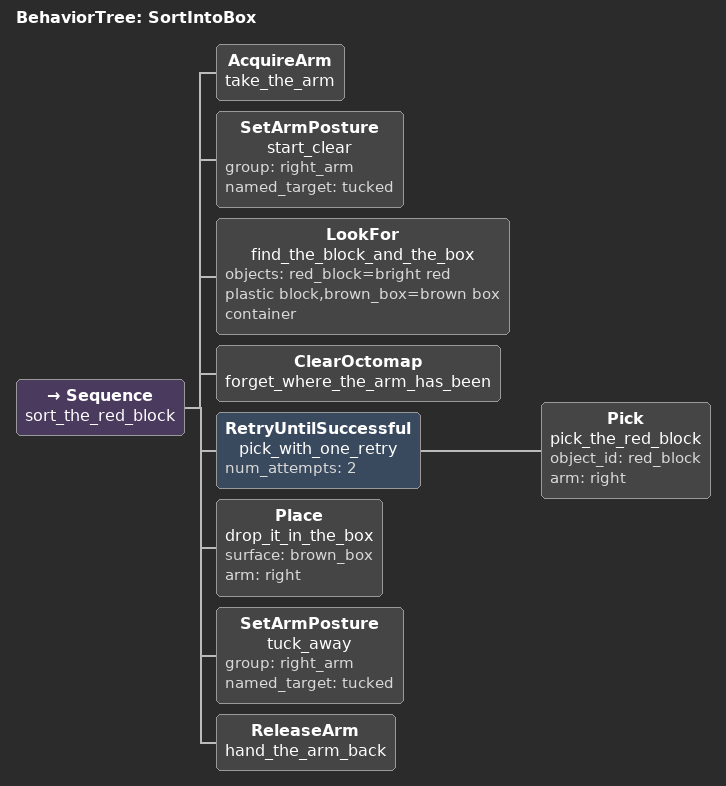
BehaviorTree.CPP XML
<?xml version="1.0"?>
<root BTCPP_format="4" main_tree_to_execute="SortIntoBox">
  <BehaviorTree ID="SortIntoBox">
    <Sequence name="sort_the_red_block">
      <AcquireArm name="take_the_arm"/>
      <SetArmPosture name="start_clear" group="right_arm" named_target="tucked"/>

      <!-- Only these two: the detector runs a pass per phrase, and seven phrases outrun its
           freshness limit. The long wording widens each object's margin over the runner-up. -->
      <LookFor name="find_the_block_and_the_box"
        objects="red_block=bright red plastic block,brown_box=brown box container"/>

      <!-- The camera cannot see behind the arm, so voxels it left behind survive until cleared.
           Pick clears again before its descent; this one also covers the pregrasp. -->
      <ClearOctomap name="forget_where_the_arm_has_been"/>

      <!-- A missed grasp fails cleanly, so one retry re-reads the pose and tries again. -->
      <RetryUntilSuccessful name="pick_with_one_retry" num_attempts="2">
        <Pick name="pick_the_red_block" object_id="red_block" arm="right"/>
      </RetryUntilSuccessful>

      <!-- Straight from the lift to above the box: the `carry` posture would drive the held
           block down through the table. Place clears the octomap before it plans. -->
      <Place name="drop_it_in_the_box" surface="brown_box" arm="right"/>

      <SetArmPosture name="tuck_away" group="right_arm" named_target="tucked"/>
      <ReleaseArm name="hand_the_arm_back"/>
    </Sequence>
  </BehaviorTree>
</root>
